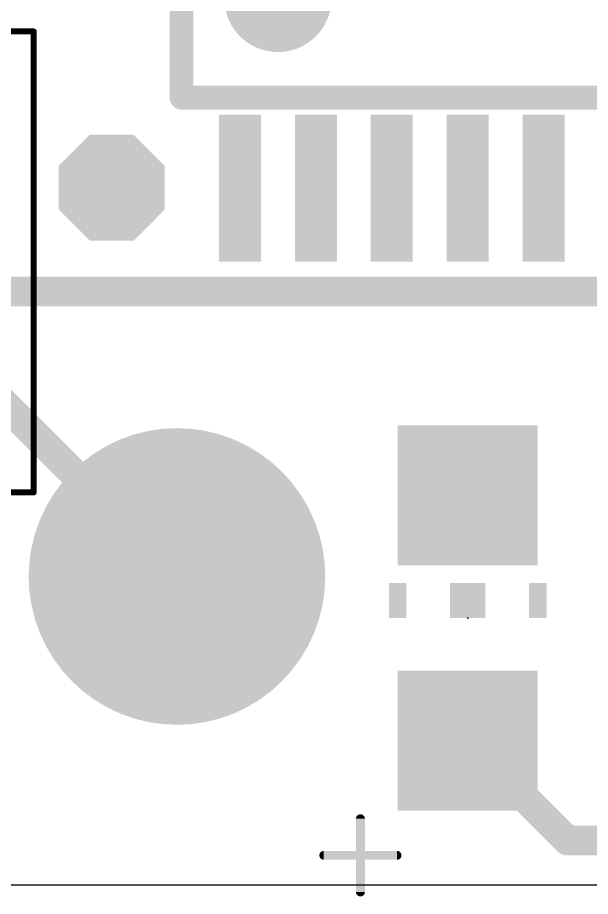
# Model space of a CAD drawing. Extents: x -1.7 to 23.1, y -5.6 to 23.3.
# Drawn here: x 6.31 to 11.21, y -0.1 to 7.43 of the extents above; entities that cross this region are included whole.
import ezdxf

# ---------------------------------------------------------------- set-up
doc = ezdxf.new("R2010")
doc.units = 0
for name, color, linetype in [('1', 12, 'CONTINUOUS'), ('16', 132, 'CONTINUOUS'), ('17', 110, 'CONTINUOUS'), ('18', 110, 'CONTINUOUS'), ('20', 53, 'CONTINUOUS'), ('21', 53, 'CONTINUOUS'), ('23', 53, 'CONTINUOUS'), ('39', 12, 'CONTINUOUS')]:
    doc.layers.add(name, color=color, linetype=linetype)

# ---------------------------------------------------------------- blocks, each defined once
blk = doc.blocks.new('RECT')
blk.add_solid([(-0.5, -0.5), (0.5, -0.5), (-0.5, 0.5), (0.5, 0.5)])
blk = doc.blocks.new('ROUNDP')
at = {"const_width": 0.5}
blk.add_lwpolyline([(0, -0.25, 1), (0, 0.25, 1), (0, -0.25)], format="xyb", dxfattribs=at)
blk = doc.blocks.new('OCTAGONV')
at = {"const_width": 0.5}
blk.add_lwpolyline([(-0.25, -0.1036), (-0.25, 0.1036), (-0.1036, 0.25), (0.1036, 0.25), (0.25, 0.1036), (0.25, -0.1036), (0.1036, -0.25), (-0.1036, -0.25), (-0.25, -0.1036), (-0.25, 0.1036)], dxfattribs=at)

msp = doc.modelspace()

# ---------------------------------------------------------------- linework, layer by layer
at = {"layer": '1', "const_width": 0.254}
for points in [[(7.6708, 2.6416), (5.8284, 4.484)], [(11.015, 0.381), (10.16, 1.236)], [(13.954, 0.381), (11.015, 0.381)]]:
    msp.add_lwpolyline(points, dxfattribs=at)
at = {"layer": '1', "const_width": 0.127}
for points in [[(7.6259, 2.5967, 1), (7.7157, 2.6865)], [(10.2049, 1.2809, 1), (10.1151, 1.1911)], [(11.015, 0.4445, 1), (11.015, 0.3175)], [(10.9701, 0.3361, 1), (11.0599, 0.4259)]]:
    msp.add_lwpolyline(points, format="xyb", dxfattribs=at)
at = {"layer": '16', "const_width": 0.254}
msp.add_lwpolyline([(19.05, 5.08), (1.27, 5.08)], dxfattribs=at)
at = {"layer": '20'}
msp.add_line((18.415, 0), (1.905, 0), dxfattribs=at)
at = {"layer": '21'}
for points, const_width in [([(7.71, 6.74), (7.71, 11.04)], 0.2032), ([(12.61, 6.74), (7.71, 6.74)], 0.2032), ([(9.2416, 0.5679), (9.2416, -0.0591)], 0.0762), ([(8.9281, 0.2544), (9.5552, 0.2544)], 0.0762)]:
    msp.add_lwpolyline(points, dxfattribs=dict(at, const_width=const_width))
for points, const_width in [([(8.535, 7.3602, 1), (8.535, 7.8198, 1), (8.535, 7.3602)], 0.4596), ([(7.71, 6.7908, 1), (7.71, 6.6892)], 0.1016), ([(7.6592, 6.74, 1), (7.7608, 6.74)], 0.1016), ([(9.2607, 0.5679, 1), (9.2226, 0.5679)], 0.0381), ([(8.9281, 0.2735, 1), (8.9281, 0.2354)], 0.0381), ([(9.5552, 0.2354, 1), (9.5552, 0.2735)], 0.0381), ([(9.2226, -0.0591, 1), (9.2607, -0.0591)], 0.0381)]:
    msp.add_lwpolyline(points, format="xyb", dxfattribs=dict(at, const_width=const_width))
at = {"layer": '23'}
msp.add_point((10.16, 2.286), dxfattribs=at)
at = {"layer": '39', "const_width": 0.0508}
for points in [[(4.478, 7.307), (6.444, 7.307)], [(6.444, 7.307), (6.444, 3.361)], [(6.444, 3.361), (4.478, 3.361)]]:
    msp.add_lwpolyline(points, dxfattribs=at)
at = {"layer": '39', "const_width": 0.0254}
for points in [[(6.4567, 7.307, 1), (6.4313, 7.307)], [(6.444, 7.2943, 1), (6.444, 7.3197)], [(6.444, 3.3483, 1), (6.444, 3.3737)], [(6.4313, 3.361, 1), (6.4567, 3.361)]]:
    msp.add_lwpolyline(points, format="xyb", dxfattribs=at)

# ---------------------------------------------------------------- block references
at = {"layer": '1'}
for p, xscale, yscale in [((8.21, 5.965), 0.36, 1.26), ((8.86, 5.965), 0.36, 1.26), ((9.51, 5.965), 0.36, 1.26), ((10.16, 5.965), 0.36, 1.26), ((10.81, 5.965), 0.36, 1.26), ((10.16, 3.336), 1.2, 1.2), ((10.16, 1.236), 1.2, 1.2)]:
    msp.add_blockref('RECT', p, dxfattribs=dict(at, xscale=xscale, yscale=yscale))
at = {"layer": '17', "xscale": 2.54, "yscale": 2.54, "rotation": 90}
msp.add_blockref('ROUNDP', (7.6708, 2.6416), dxfattribs=at)
msp.add_blockref('ROUNDP', (7.6708, 2.6416), dxfattribs=at)
at = {"layer": '18', "xscale": 0.9064, "yscale": 0.9064}
msp.add_blockref('OCTAGONV', (7.112, 5.969), dxfattribs=at)
msp.add_blockref('OCTAGONV', (7.112, 5.969), dxfattribs=at)
at = {"layer": '21', "yscale": 0.3}
for p, xscale in [((9.56, 2.436), 0.15), ((10.16, 2.436), 0.3), ((10.76, 2.436), 0.15)]:
    msp.add_blockref('RECT', p, dxfattribs=dict(at, xscale=xscale))

doc.saveas('drawing.dxf')
